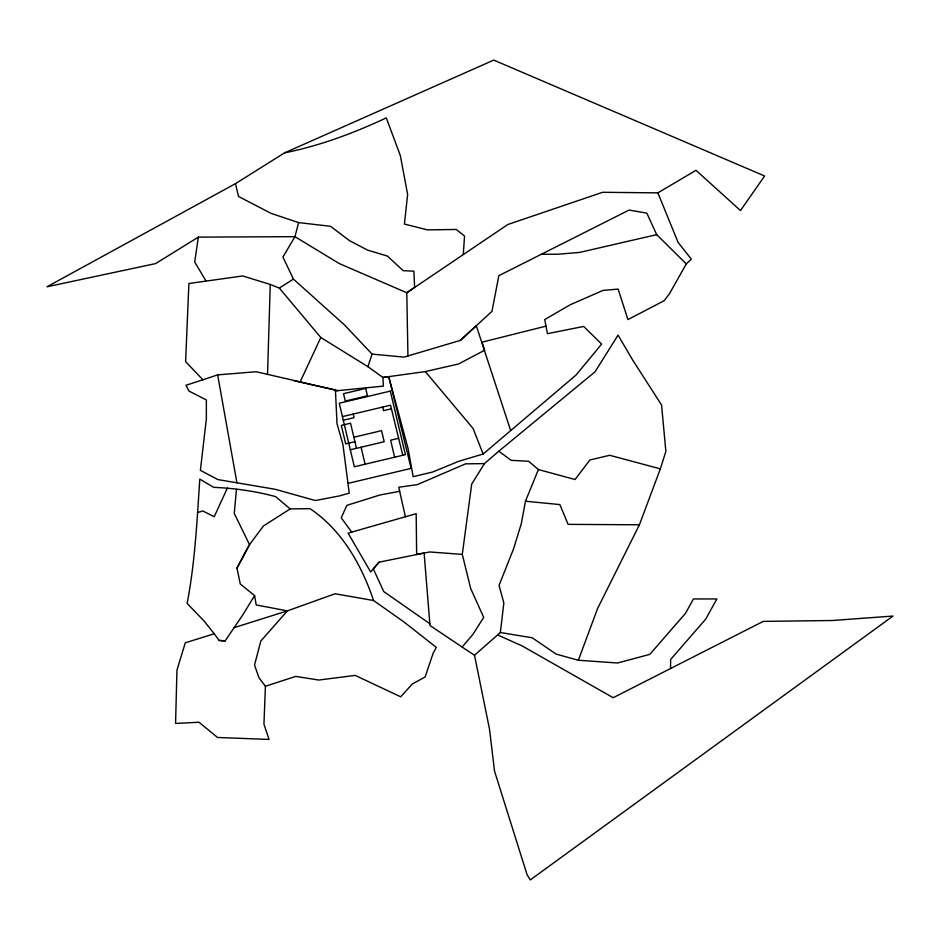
<?xml version="1.0" encoding="UTF-8"?>
<svg xmlns="http://www.w3.org/2000/svg" width="940" height="940" viewBox="0 0 940 940"><rect width="100%" height="100%" fill="white"/><g stroke="black" fill="none" stroke-linecap="round" stroke-linejoin="round"><path stroke-width="1.41" d="M670.537 668.54L670.643 659.469L705.74 619.096L716.868 598.933L693.426 598.968L685.53 613.28L649.822 654.369L617.557 663.005L578.359 660.244L556.128 654.099L532.216 637.778L500.374 632.526L474.5 655.25L489.481 729.005L494.534 771.141L527.082 874.717L530.313 879.899L893 616.053L832.194 620.506L763.245 621.387L613.174 697.715L521.994 645.839L497.613 634.958M267.524 374.461L270.262 284.456L242.684 275.949L188.893 283.516L185.615 361.653L202.934 379.784L217.657 374.872L256.185 371.747L335.427 390.018L337.014 423.681L342.936 444.526L349.234 493.147L339.505 495.909L315.323 500.527L274.926 489.235L217.868 479.576L200.396 470.353L206.354 418.935L206.365 399.958L188.999 391.075L185.967 385.271L202.934 379.784M265.421 686.259L263.952 724.2L269.051 739.428L217.551 737.477L198.986 722.237L175.569 723.448L176.955 670.126L185.297 642.819L214.238 633.76L219.126 640.41L225.118 640.916L242.696 615.054L254.599 595.607L240.276 584.01L236.962 568.101L249.523 544.636L263.447 525.954L290.19 508.916L309.965 508.646C341.761 529.819 361.63 564.975 373.568 600.519L404.082 622.045L436.301 647.366L433.176 653.136L425.127 676.988L412.402 683.944L400.698 696.798L355.156 675.39L318.789 680.043L295.724 676.4L265.421 686.259L258.911 677.623L254.529 665.062L260.791 641.08L287.37 610.883L335.063 593.774L373.568 600.519M290.19 508.916L275.643 496.637C255.433 491.127 234.589 488.248 213.686 487.343L199.797 479.118C197.047 520.701 195.015 562.426 187.13 603.445L204.121 621.034L214.238 633.76M463.279 254.258L464.56 236.046L456.299 229.466L427.453 229.877L404.435 224.061L407.631 194.392L400.334 155.593L386.316 117.888C353.793 133.116 319.788 145.794 284.55 152.868L235.435 183.676L47 286.782L155.652 263.576L198.352 237.127L294.96 236.668L339.211 263.541L406.785 292.763L507.812 224.507L602.622 192.289L657.871 192.864L696 170.304L740.485 210.548L764.62 175.992L493.747 60.101L284.55 152.868M236.481 489.282L234.248 513.381L249.523 544.636L236.962 568.101M500.374 632.526L503.84 602.928L499.046 585.42L513.651 548.596L521.312 523.639L525.448 501.22L538.409 469.554L528.633 461.27L511.102 460.33L498.823 451.2L484.417 463.62L471.704 484.088L462.292 554.4L470.74 588.64L483.712 617.392L472.938 634.336L462.104 647.037L429.991 625.5L424.116 553.049L378.985 562.191L370.689 572.002L348.094 533.144L416.173 513.675L416.643 554.471L429.768 551.956L462.292 554.4M198.352 237.127L194.697 261.978L205.79 280.625M407.937 356.06L406.785 292.763L414.611 287.417L413.882 271.178L403.143 270.661L387.409 256.068L367.505 250.075L349.457 240.64L330.539 226.293L298.626 222.604L294.96 236.668L282.94 257.031L293.409 279.098L344.569 324.993L372.076 354.11L404.024 357.118L460.33 340.397L491.949 311.375L498.846 275.679L629.118 210.055L646.837 213.157L656.707 234.648L686.294 263.917L669.433 293.762L664.192 300.694L627.932 319.588L618.132 289.085L602.998 290.425L570.298 304.713L544.73 319.588L547.433 333.677L583.693 326.45L601.647 344.087L575.938 375.154L483.137 454.02L458.955 461.223L432.6 472.033L413.165 476.674L408.089 448.627L388.737 376.67L382.933 377.457L367.951 366.694L320.798 337.507L279.321 288.075L270.262 284.456M578.359 660.244L597.605 608.474L639.411 524.79L660.338 468.849L665.873 451.435L661.548 404.976L632.702 360.079L618.062 335.122L595.032 371.817L498.823 451.2M367.951 366.694L372.076 354.11M227.386 488.095L214.203 516.718L202.793 510.937L197.506 512.582M294.314 380.841L300.036 382.11L320.798 337.507M378.985 562.191L373.309 568.912L383.767 591.589L429.85 623.714M686.294 263.917L691.311 259.158L678.093 242.403L657.871 192.864M460.33 340.397L476.298 325.734L510.538 430.12M279.321 288.075L293.409 279.098M233.637 627.791L287.37 610.883L256.221 604.949L254.599 595.607M546.046 326.121L482.032 342.184L484.64 350.232L458.509 364.003L425.327 371.57L382.933 377.457L383.367 386.117L335.474 390.887M342.442 416.62L390.547 405.187L402.778 455.277M343.3 420.239L354.051 417.677L353.193 414.058M391.428 408.806L383.59 410.663L382.733 407.044M353.875 437.229L381.558 430.649L384.19 441.73L350.315 449.778M354.932 441.683L345.697 443.868L341.314 425.409L350.538 423.212L356.495 448.31M398.63 438.298L390.605 440.202L394.647 457.204M347.964 483.383L411.132 468.379L388.737 376.67M656.707 234.648L579.721 252.402L558.008 254.223L541.804 254.27M399.676 491.303L379.854 495.028L346.837 505.368L341.244 517.858L351.724 532.111M484.417 463.62L465.547 463.855L417.36 484.617L398.76 487.237L405.387 516.765M639.411 524.79L568.113 524.367L559.864 504.58L525.448 501.22M219.126 640.41L225.118 640.916M300.036 382.11L338.012 390.629M660.338 468.849L609.696 455.289L589.885 460.001L575.057 479.518L538.409 469.554M298.626 222.604L271.014 213.333L238.525 196.472L235.435 183.676M462.104 647.037L474.5 655.25M425.327 371.57L473.09 428.499L483.137 454.02M361.066 447.217L365.108 464.219M217.657 374.872L236.915 482.796M365.684 388.42L343.535 393.684L345.286 401.063L367.434 395.799L365.684 388.42M390.312 391.111L339.258 403.237L354.345 466.769L405.399 454.655L390.312 391.111"/></g></svg>
